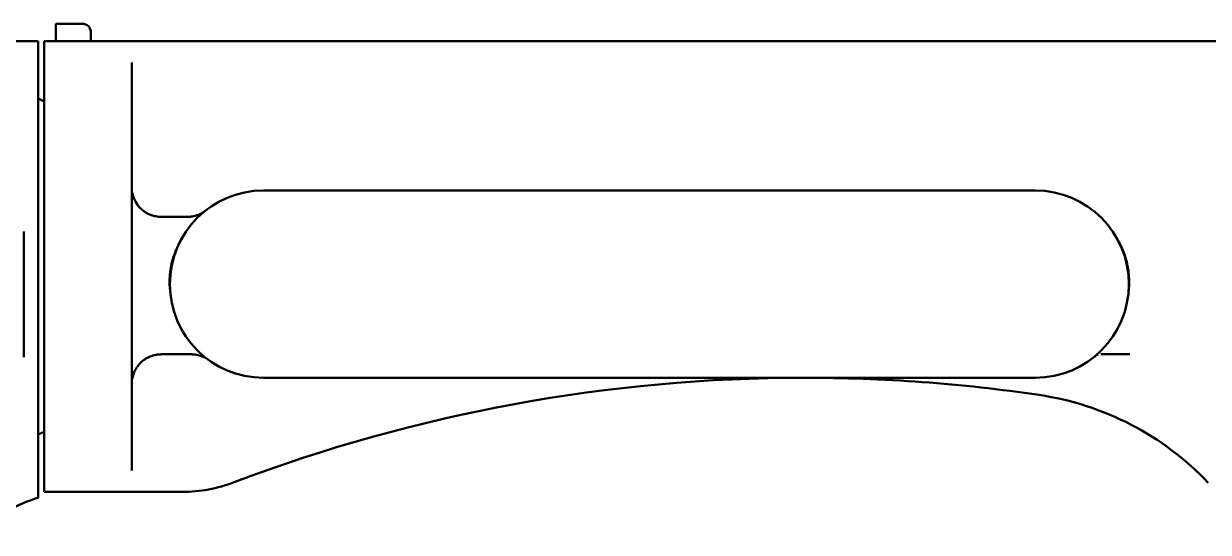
# Model space of a CAD drawing. Header units: millimetres. Extents: x 0 to 8400, y 0 to 5940.
# Drawn here: x 4037.3 to 4442.4, y 3526.5 to 3700.3 of the extents above; entities that cross this region are included whole.
import ezdxf

# ---------------------------------------------------------------- set-up
doc = ezdxf.new("R2010")
doc.units = ezdxf.units.MM
doc.header["$LTSCALE"] = 20
doc.layers.add('可見 (ISO)', color=7, linetype='Continuous', lineweight=50)

msp = doc.modelspace()

# ---------------------------------------------------------------- linework, layer by layer
at = {"layer": '可見 (ISO)'}
for p, q in [((4048.28, 3700.28), (4048.28, 3699.6)), ((4057.28, 3700.28), (4048.28, 3700.28)), ((4048.28, 3699.6), (4048.28, 3694.28)), ((4060.28, 3697.28), (4060.28, 3696.81)), ((4060.28, 3694.28), (4060.28, 3696.81)), ((4042.28, 3694.28), (4006.28, 3694.28)), ((4042.28, 3694.28), (4042.28, 3663.83)), ((4044.28, 3540.28), (4044.28, 3694.28)), ((4454.28, 3694.28), (4044.28, 3694.28)), ((4074.28, 3687), (4074.28, 3547.57)), ((4044.28, 3673.75), (4042.28, 3674.68)), ((4042.28, 3655.95), (4042.28, 3663.83)), ((4042.28, 3627.65), (4042.28, 3655.95)), ((4074.28, 3644.28), (4074.28, 3644.28)), ((4119.28, 3643.28), (4383.28, 3643.28)), ((4084.28, 3634.28), (4090.43, 3634.28)), ((4405.62, 3634.28), (4405.53, 3634.28)), ((4405.62, 3634.28), (4405.62, 3634.28)), ((4037.28, 3629.28), (4037.28, 3586.28)), ((4042.28, 3627.65), (4042.28, 3590.51)), ((4042.28, 3590.51), (4042.28, 3568.4)), ((4092.7, 3587.28), (4084.28, 3587.28)), ((4405.65, 3587.28), (4405.65, 3587.28)), ((4405.65, 3587.28), (4405.65, 3587.28)), ((4409.86, 3587.28), (4415.6, 3587.28)), ((4383.28, 3579.28), (4119.28, 3579.28)), ((4042.28, 3568.4), (4042.28, 3559.19)), ((4044.28, 3560.82), (4042.28, 3559.88)), ((4042.28, 3559.19), (4042.28, 3540.18)), ((4042.28, 3540.18), (4042.28, 3538.3)), ((4042.28, 3538.27), (4042.28, 3538.3)), ((4091.49, 3540.28), (4044.28, 3540.28))]:
    msp.add_line(p, q, dxfattribs=at)
for centre, radius, start, end in [((4057.28, 3697.28), 3, 0, 90), ((4119.28, 3611.28), 32, 90, 270), ((4383.28, 3611.28), 32, 270, 90), ((4304.28, 3029.28), 550, 90, 110.7718), ((4304.28, 3029.28), 550, 81.6022, 90), ((4370, 3474.46), 100, 43.5761, 81.6022), ((4091.49, 3590.28), 50, 269.9999, 290.7719)]:
    msp.add_arc(centre, radius, start, end, dxfattribs=at)
for centre, major_axis, ratio, start_param, end_param in [((4077.46, 3631.14), (2.15, 4.3), 0.1242, 6.280469, 6.280471), ((4093.11, 3644.29), (6.39, -7.85), 0.343842, 6.27771, 6.277712), ((4077.45, 3590.43), (2.16, -4.31), 0.262947, 0.005753, 0.005755), ((4094.66, 3592.31), (-0.04, -5.03), 0.177962, 0.001451, 0.001453), ((4405.65, 3592.31), (0, -5.03), 0.448595, 0.000097, 0.000101)]:
    msp.add_ellipse(centre, major_axis=major_axis, ratio=ratio, start_param=start_param, end_param=end_param, dxfattribs=at)
for points, knots in [([(4074.28, 3644.28), (4074.28, 3643.11), (4074.49, 3641.94), (4075.21, 3639.96), (4075.66, 3639.11), (4076.25, 3638.33)], [0, 0, 0, 0, 0.3908707, 0.3908707, 0.7013198, 0.7013198, 0.7013198, 0.7013198]), ([(4079.57, 3635.46), (4079.33, 3635.59), (4079.08, 3635.74), (4078.81, 3635.91), (4078.67, 3636), (4078.53, 3636.1), (4078.38, 3636.21), (4078.31, 3636.26), (4078.24, 3636.31), (4078.16, 3636.37), (4078.12, 3636.4), (4078.09, 3636.43), (4078.05, 3636.46), (4078.03, 3636.47), (4078.01, 3636.49), (4077.99, 3636.5), (4077.98, 3636.51), (4077.98, 3636.52), (4077.97, 3636.53), (4077.96, 3636.53), (4077.96, 3636.53), (4077.95, 3636.54), (4077.95, 3636.54), (4077.94, 3636.55), (4077.94, 3636.55), (4077.79, 3636.67), (4077.62, 3636.82), (4077.44, 3636.99), (4077.35, 3637.07), (4077.25, 3637.17), (4077.15, 3637.27), (4077, 3637.42), (4076.85, 3637.58), (4076.69, 3637.77), (4076.62, 3637.86), (4076.54, 3637.95), (4076.46, 3638.05), (4076.42, 3638.1), (4076.38, 3638.15), (4076.34, 3638.21), (4076.32, 3638.23), (4076.3, 3638.26), (4076.28, 3638.28), (4076.27, 3638.3), (4076.26, 3638.31), (4076.25, 3638.33)], [0.0079879, 0.0079879, 0.0079879, 0.0079879, 0.125, 0.125, 0.125, 0.1875, 0.1875, 0.1875, 0.21875, 0.21875, 0.21875, 0.234375, 0.234375, 0.234375, 0.2421875, 0.2421875, 0.2421875, 0.2460937, 0.2460937, 0.2460937, 0.2480469, 0.2480469, 0.2480469, 0.25, 0.25, 0.25, 0.3327468, 0.3327468, 0.3327468, 0.375, 0.375, 0.375, 0.4375, 0.4375, 0.4375, 0.46875, 0.46875, 0.46875, 0.484375, 0.484375, 0.484375, 0.4921875, 0.4921875, 0.4921875, 0.4963659, 0.4963659, 0.4963659, 0.4963659]), ([(4084.28, 3634.28), (4084.02, 3634.28), (4083.41, 3634.31), (4082.46, 3634.43), (4081.44, 3634.68), (4080.48, 3635.01), (4079.89, 3635.29), (4079.61, 3635.44)], [0, 0, 0, 0, 0.161605, 0.37352, 0.589296, 0.807013, 1, 1, 1, 1]), ([(4095.28, 3634.48), (4095.16, 3634.46), (4095.04, 3634.43), (4094.92, 3634.41), (4094.86, 3634.4), (4094.8, 3634.4), (4094.75, 3634.39), (4094.72, 3634.38), (4094.69, 3634.38), (4094.66, 3634.38), (4094.65, 3634.37), (4094.64, 3634.37), (4094.62, 3634.37), (4094.61, 3634.37), (4094.6, 3634.37), (4094.58, 3634.36), (4094.13, 3634.31), (4093.72, 3634.28), (4093.37, 3634.28)], [0.6251224, 0.6251224, 0.6251224, 0.6251224, 0.6875, 0.6875, 0.6875, 0.71875, 0.71875, 0.71875, 0.734375, 0.734375, 0.734375, 0.7421875, 0.7421875, 0.7421875, 0.75, 0.75, 0.75, 0.9844752, 0.9844752, 0.9844752, 0.9844752]), ([(4099.12, 3636.15), (4099, 3636.06), (4098.87, 3635.97), (4098.73, 3635.89), (4098.59, 3635.79), (4098.44, 3635.7), (4098.28, 3635.61), (4098.2, 3635.56), (4098.11, 3635.52), (4098.03, 3635.47), (4097.99, 3635.45), (4097.94, 3635.43), (4097.9, 3635.4), (4097.88, 3635.39), (4097.85, 3635.38), (4097.83, 3635.37), (4097.82, 3635.36), (4097.81, 3635.36), (4097.8, 3635.35), (4097.79, 3635.35), (4097.79, 3635.35), (4097.78, 3635.34), (4097.78, 3635.34), (4097.77, 3635.34), (4097.77, 3635.34), (4097.77, 3635.34), (4097.76, 3635.33), (4097.76, 3635.33), (4097.69, 3635.3), (4097.62, 3635.26), (4097.55, 3635.23)], [0.0655211, 0.0655211, 0.0655211, 0.0655211, 0.125, 0.125, 0.125, 0.1875, 0.1875, 0.1875, 0.21875, 0.21875, 0.21875, 0.234375, 0.234375, 0.234375, 0.2421875, 0.2421875, 0.2421875, 0.2460938, 0.2460938, 0.2460938, 0.2480469, 0.2480469, 0.2480469, 0.2490234, 0.2490234, 0.2490234, 0.25, 0.25, 0.25, 0.2894197, 0.2894197, 0.2894197, 0.2894197]), ([(4404.71, 3635.05), (4404.71, 3635.04), (4404.72, 3635.04), (4404.73, 3635.03), (4404.73, 3635.03), (4404.74, 3635.02), (4404.74, 3635.02), (4404.75, 3635.01), (4404.76, 3635), (4404.76, 3635), (4404.77, 3634.99), (4404.79, 3634.98), (4404.81, 3634.96), (4404.82, 3634.95), (4404.83, 3634.94), (4404.83, 3634.94), (4404.85, 3634.92), (4404.88, 3634.9), (4404.92, 3634.86), (4404.94, 3634.84), (4404.98, 3634.81), (4404.99, 3634.8), (4405, 3634.79), (4405, 3634.79), (4405.21, 3634.61), (4405.41, 3634.44), (4405.62, 3634.28)], [0, 0, 0, 0, 0.03125, 0.03125, 0.0625, 0.0625, 0.09375, 0.109375, 0.109375, 0.125, 0.125, 0.1875, 0.21875, 0.234375, 0.234375, 0.25, 0.25, 0.375, 0.375, 0.4375, 0.46875, 0.484375, 0.484375, 0.5, 0.5, 0.9998888, 0.9998888, 0.9998888, 0.9998888]), ([(4091.31, 3626.82), (4090.34, 3625.07), (4089.48, 3623.27), (4088.44, 3620.37), (4088.13, 3619.34), (4087.68, 3617.38), (4087.51, 3616.47), (4087.4, 3615.55)], [0.000001, 0.000001, 0.000001, 0.000001, 0.600743, 0.600743, 0.924511, 0.924511, 1.202054, 1.202054, 1.202054, 1.202054]), ([(4414.95, 3616.93), (4414.64, 3618.68), (4414.15, 3620.36), (4412.88, 3623.68), (4412.11, 3625.27), (4411.25, 3626.82)], [0.000001, 0.000001, 0.000001, 0.000001, 0.533785, 0.533785, 1.066818, 1.066818, 1.066818, 1.066818]), ([(4087.4, 3615.55), (4087.31, 3614.88), (4087.26, 3614.21), (4087.18, 3612.73), (4087.18, 3611.92), (4087.25, 3609.64), (4087.4, 3608.18), (4087.61, 3606.71)], [0.000001, 0.000001, 0.000001, 0.000001, 0.202838, 0.202838, 0.4443952, 0.4443952, 0.8877739, 0.8877739, 0.8877739, 0.8877739]), ([(4414.95, 3606.73), (4415.2, 3608.43), (4415.36, 3610.11), (4415.38, 3612.75), (4415.35, 3613.68), (4415.19, 3615.39), (4415.09, 3616.16), (4414.95, 3616.93)], [0.000001, 0.000001, 0.000001, 0.000001, 0.516841, 0.516841, 0.798081, 0.798081, 1.033089, 1.033089, 1.033089, 1.033089]), ([(4074.78, 3580.39), (4074.95, 3580.92), (4075.15, 3581.4), (4075.37, 3581.82), (4075.48, 3582.04), (4075.59, 3582.24), (4075.71, 3582.43), (4075.77, 3582.53), (4075.82, 3582.62), (4075.88, 3582.71), (4075.91, 3582.76), (4075.94, 3582.8), (4075.97, 3582.84), (4075.98, 3582.86), (4076, 3582.89), (4076.01, 3582.91), (4076.02, 3582.92), (4076.03, 3582.93), (4076.03, 3582.94), (4076.04, 3582.94), (4076.04, 3582.95), (4076.04, 3582.95), (4076.05, 3582.96), (4076.05, 3582.96), (4076.05, 3582.97), (4076.35, 3583.39), (4076.65, 3583.76), (4076.94, 3584.08), (4077.09, 3584.24), (4077.24, 3584.38), (4077.38, 3584.52), (4077.45, 3584.59), (4077.52, 3584.65), (4077.59, 3584.71), (4077.62, 3584.74), (4077.66, 3584.77), (4077.69, 3584.8), (4077.71, 3584.82), (4077.72, 3584.83), (4077.74, 3584.85), (4077.75, 3584.86), (4077.76, 3584.86), (4077.77, 3584.87), (4077.77, 3584.88), (4077.78, 3584.88), (4077.79, 3584.89), (4078.38, 3585.4), (4078.98, 3585.78), (4079.52, 3586.08), (4079.53, 3586.08), (4079.54, 3586.09), (4079.56, 3586.1)], [0.2558612, 0.2558612, 0.2558612, 0.2558612, 0.375, 0.375, 0.375, 0.4375, 0.4375, 0.4375, 0.46875, 0.46875, 0.46875, 0.484375, 0.484375, 0.484375, 0.4921875, 0.4921875, 0.4921875, 0.4960938, 0.4960938, 0.4960938, 0.4980469, 0.4980469, 0.4980469, 0.5, 0.5, 0.5, 0.625, 0.625, 0.625, 0.6875, 0.6875, 0.6875, 0.71875, 0.71875, 0.71875, 0.734375, 0.734375, 0.734375, 0.7421875, 0.7421875, 0.7421875, 0.7460938, 0.7460938, 0.7460938, 0.75, 0.75, 0.75, 0.9860566, 0.9860566, 0.9860566, 0.9915566, 0.9915566, 0.9915566, 0.9915566]), ([(4079.61, 3586.13), (4079.75, 3586.2), (4080.07, 3586.36), (4080.59, 3586.58), (4081.18, 3586.8), (4081.79, 3586.97), (4082.42, 3587.11), (4083.07, 3587.22), (4083.7, 3587.27), (4084.11, 3587.28), (4084.28, 3587.28)], [0, 0, 0, 0, 0.098905, 0.22816, 0.358722, 0.488433, 0.619212, 0.753649, 0.894388, 1, 1, 1, 1]), ([(4094.69, 3587.28), (4094.88, 3587.28), (4095.07, 3587.27), (4095.27, 3587.26), (4095.47, 3587.25), (4095.67, 3587.23), (4095.88, 3587.2)], [0.0146337, 0.0146337, 0.0146337, 0.0146337, 0.1337602, 0.1337602, 0.1337602, 0.2480078, 0.2480078, 0.2480078, 0.2480078]), ([(4099.44, 3586.04), (4099.68, 3585.91), (4099.9, 3585.78), (4100.1, 3585.65), (4100.24, 3585.56), (4100.37, 3585.47), (4100.49, 3585.38)], [0.8236763, 0.8236763, 0.8236763, 0.8236763, 0.9290711, 0.9290711, 0.9290711, 1, 1, 1, 1]), ([(4403.64, 3586.6), (4403.76, 3586.7), (4403.89, 3586.79), (4404.07, 3586.89), (4404.12, 3586.92), (4404.25, 3586.99), (4404.34, 3587.03), (4404.54, 3587.11), (4404.65, 3587.15), (4404.76, 3587.18)], [0, 0, 0, 0, 0.379467, 0.379467, 0.5, 0.5, 0.737992, 0.737992, 1, 1, 1, 1]), ([(4042.28, 3538.27), (4037.21, 3536.78), (4032.3, 3534.42), (4025.83, 3529.89), (4023.83, 3528.24), (4021.98, 3526.45)], [0, 0, 0, 0, 1.609316, 1.609316, 2.388709, 2.388709, 2.388709, 2.388709])]:
    msp.add_open_spline(points, degree=3, knots=knots, dxfattribs=at)
for points in [[(4079.57, 3635.46), (4079.58, 3635.45), (4079.6, 3635.45), (4079.61, 3635.44)], [(4095.28, 3634.48), (4096.11, 3634.65), (4096.86, 3634.91), (4097.55, 3635.23)], [(4099.12, 3636.15), (4099.24, 3636.23), (4099.36, 3636.32), (4099.47, 3636.42)], [(4099.48, 3636.43), (4099.48, 3636.42), (4099.48, 3636.42), (4099.47, 3636.42)], [(4090.43, 3634.28), (4091.41, 3634.28), (4092.37, 3634.28), (4093.3, 3634.28)], [(4093.3, 3634.28), (4093.3, 3634.28), (4093.3, 3634.28), (4093.3, 3634.28)], [(4093.3, 3634.28), (4093.32, 3634.28), (4093.34, 3634.28), (4093.37, 3634.28)], [(4079.61, 3586.13), (4079.59, 3586.12), (4079.57, 3586.11), (4079.56, 3586.1)], [(4094.62, 3587.28), (4094.01, 3587.28), (4093.37, 3587.28), (4092.7, 3587.28)], [(4094.69, 3587.28), (4094.67, 3587.28), (4094.64, 3587.28), (4094.62, 3587.28)], [(4099.44, 3586.04), (4098.4, 3586.62), (4097.2, 3587.03), (4095.88, 3587.2)], [(4407.27, 3587.28), (4406.69, 3587.28), (4406.15, 3587.28), (4405.65, 3587.28)], [(4409.59, 3587.28), (4408.81, 3587.28), (4408.02, 3587.28), (4407.27, 3587.28)], [(4409.86, 3587.28), (4409.77, 3587.28), (4409.68, 3587.28), (4409.59, 3587.28)], [(4074.78, 3580.39), (4074.46, 3579.44), (4074.29, 3578.42), (4074.28, 3577.42)], [(4074.28, 3577.28), (4074.28, 3577.33), (4074.28, 3577.37), (4074.28, 3577.42)]]:
    msp.add_open_spline(points, degree=3, dxfattribs=at)

doc.saveas('drawing.dxf')
